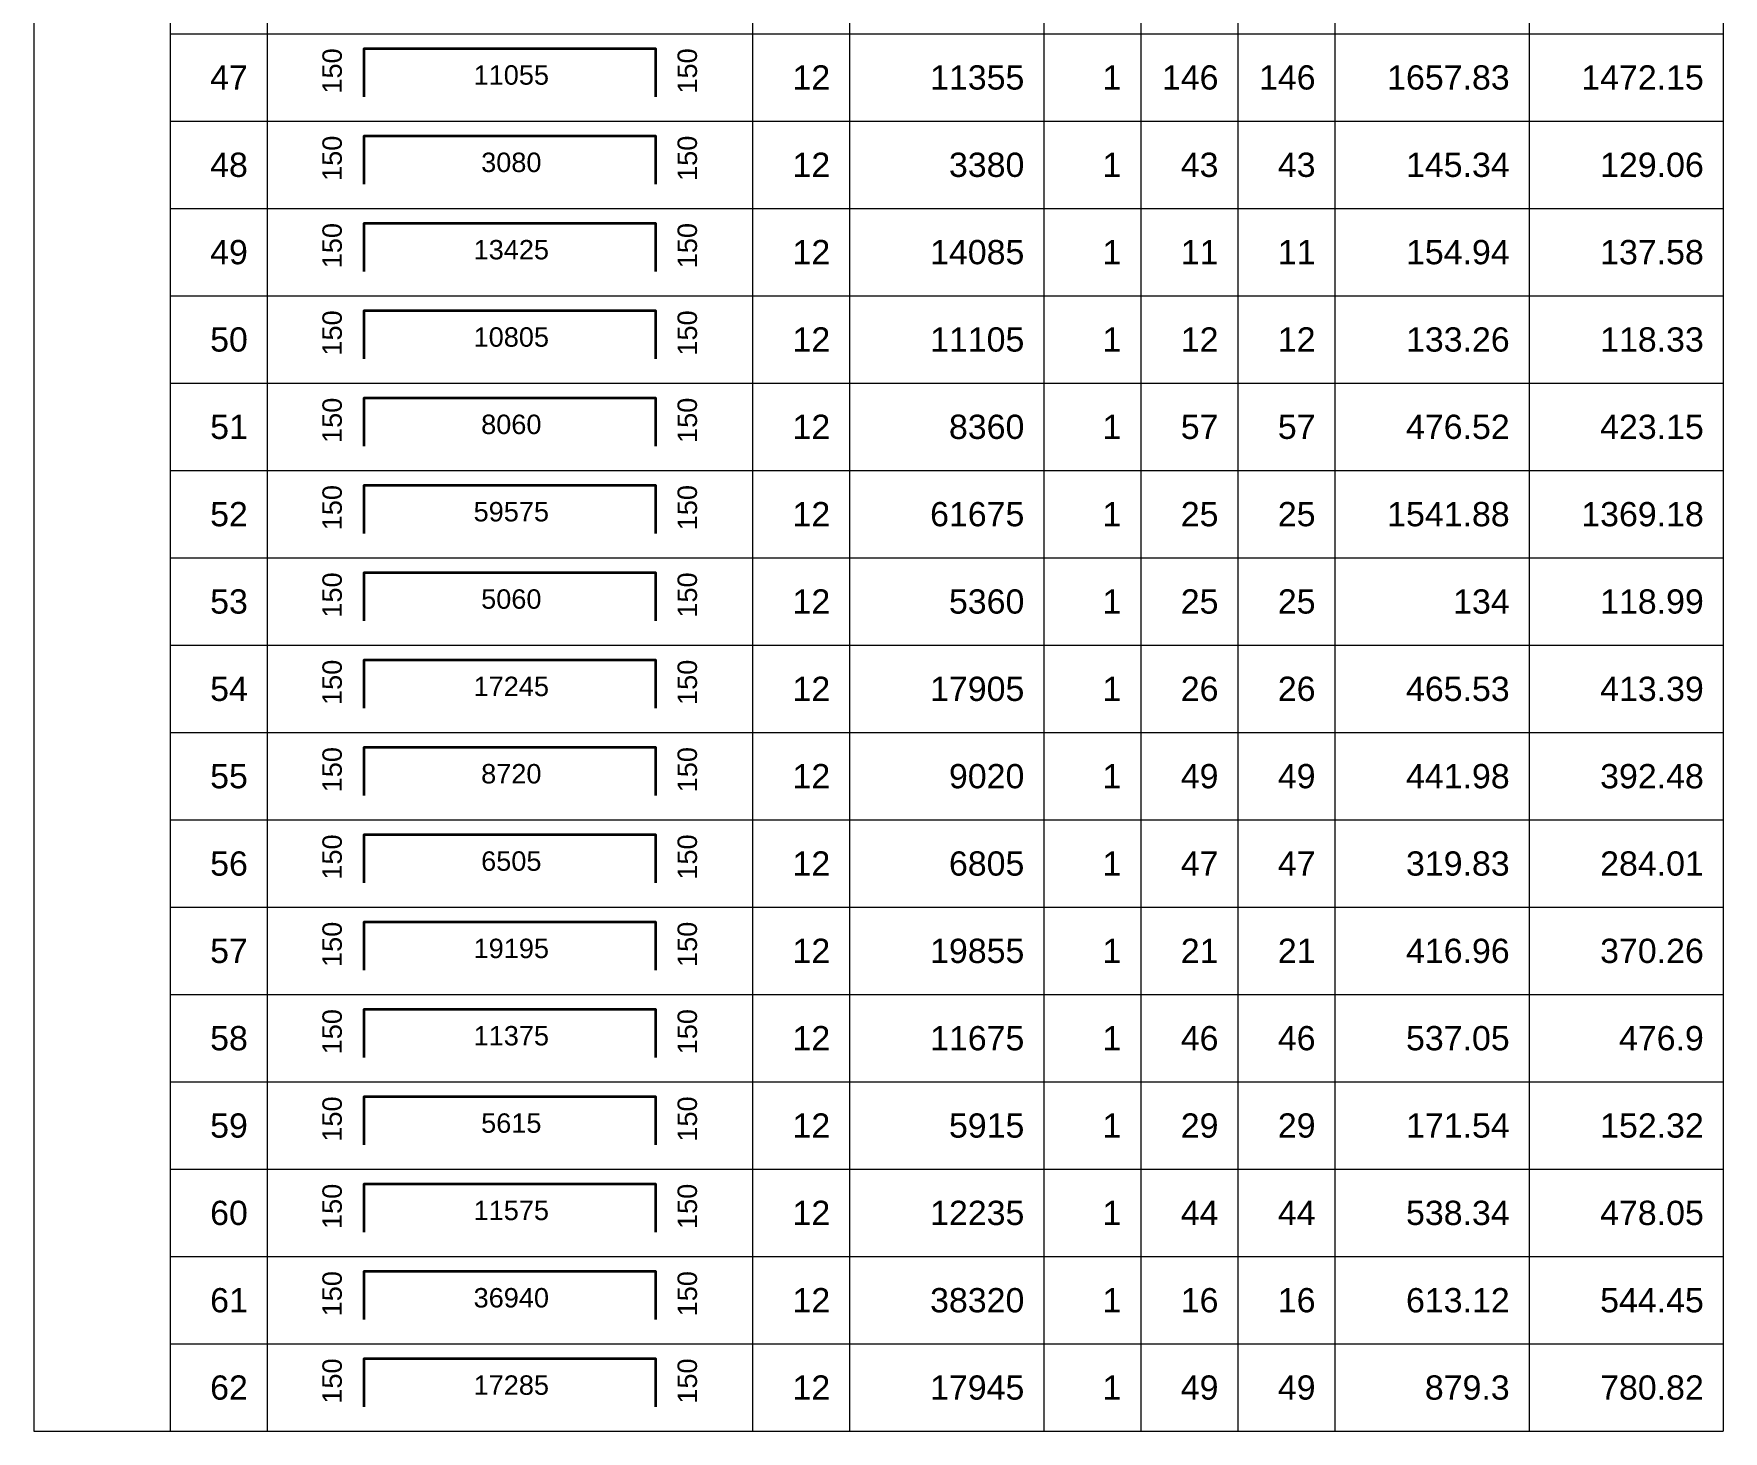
# Model space of a CAD drawing. Header units: millimetres. Extents: x 30086 to 1125792, y -12781 to 95911.
# Drawn here: x 1016333 to 1046966, y -7327 to 18017 of the extents above; entities that cross this region are included whole.
import ezdxf
from ezdxf.enums import TextEntityAlignment as Align

# ---------------------------------------------------------------- set-up
doc = ezdxf.new("R2010")
doc.units = ezdxf.units.MM
doc.header["$MEASUREMENT"] = 0
for name, color, linetype, lineweight in [('NDC_FRAME', 7, 'Continuous', 20), ('NDC_S_REBAR', 4, 'Continuous', 35), ('NDC_S_VN TEXT', 7, 'Continuous', 20), ('NDC_Table', 3, 'Continuous', 20)]:
    doc.layers.add(name, color=color, linetype=linetype, lineweight=lineweight)
doc.styles.add('ARIAL', font='arial.ttf', dxfattribs={"width": 0.8})

# ---------------------------------------------------------------- blocks, each defined once
blk = doc.blocks.new('dang04')
at = {"layer": 'NDC_S_REBAR'}
blk.add_lwpolyline([(3405, -650), (3405, -150), (6405, -150), (6405, -650)], dxfattribs=at)
at = {"layer": 'NDC_Table'}
for p, q in [((0, 0), (0, -900)), ((1405, 0), (1405, -900)), ((2405, 0), (2405, -900)), ((7405, 0), (7405, -900)), ((8405, 0), (8405, -900)), ((10405, 0), (10405, -900)), ((11405, 0), (11405, -900)), ((12405, 0), (12405, -900)), ((13405, 0), (13405, -900)), ((15405, 0), (15405, -900)), ((17405, 0), (17405, -900)), ((1405, -900), (17405, -900))]:
    blk.add_line(p, q, dxfattribs=at)
at = {"layer": 'NDC_S_VN TEXT', "style": 'ARIAL'}
for p in [(3073, -150), (6733, -150)]:
    blk.add_attdef('D03', text='', height=200, rotation=90, dxfattribs=at).set_placement(p, align=Align.MIDDLE_RIGHT)
for p in [(2205, -450), (8205, -450), (10205, -450), (11205, -450), (12205, -450), (13205, -450), (15205, -450), (17205, -450)]:
    blk.add_attdef('D03', text='', height=250, dxfattribs=at).set_placement(p, align=Align.MIDDLE_RIGHT)
blk.add_attdef('D03', text='', height=200, dxfattribs=at).set_placement((4920, -425), align=Align.MIDDLE_CENTER)

msp = doc.modelspace()

# ---------------------------------------------------------------- linework, layer by layer
at = {"layer": 'NDC_FRAME', "ltscale": 200}
msp.add_line((1016333, -7326.6), (1018806.4, -7326.6), dxfattribs=at)

# ---------------------------------------------------------------- block references
ref = msp.add_blockref('dang04', (1016333, 19601.4), dxfattribs=dict(at, xscale=1.759999999999996, yscale=1.759999999999996, zscale=1.759999999999996))
ref.add_attrib('D03', '46', dxfattribs={"layer": 'NDC_S_VN TEXT', "height": 440, "style": 'ARIAL'}).set_placement((1020214.4, 18809.4), align=Align.MIDDLE_RIGHT)
ref.add_attrib('D03', '150', dxfattribs={"layer": 'NDC_S_VN TEXT', "height": 352, "rotation": 90, "style": 'ARIAL'}).set_placement((1021742.1, 19337.4), align=Align.MIDDLE_RIGHT)
ref.add_attrib('D03', '13505', dxfattribs={"layer": 'NDC_S_VN TEXT', "height": 352, "style": 'ARIAL'}).set_placement((1024991.6, 18853.9), align=Align.MIDDLE_CENTER)
ref.add_attrib('D03', '150', dxfattribs={"layer": 'NDC_S_VN TEXT', "height": 352, "rotation": 90, "style": 'ARIAL'}).set_placement((1028182.3, 19337.4), align=Align.MIDDLE_RIGHT)
ref.add_attrib('D03', '12', dxfattribs={"layer": 'NDC_S_VN TEXT', "height": 440, "style": 'ARIAL'}).set_placement((1030774.4, 18809.4), align=Align.MIDDLE_RIGHT)
ref.add_attrib('D03', '14165', dxfattribs={"layer": 'NDC_S_VN TEXT', "height": 440, "style": 'ARIAL'}).set_placement((1034294.4, 18809.4), align=Align.MIDDLE_RIGHT)
ref.add_attrib('D03', '1', dxfattribs={"layer": 'NDC_S_VN TEXT', "height": 440, "style": 'ARIAL'}).set_placement((1036054.4, 18809.4), align=Align.MIDDLE_RIGHT)
ref.add_attrib('D03', '25', dxfattribs={"layer": 'NDC_S_VN TEXT', "height": 440, "style": 'ARIAL'}).set_placement((1037814.4, 18809.4), align=Align.MIDDLE_RIGHT)
ref.add_attrib('D03', '25', dxfattribs={"layer": 'NDC_S_VN TEXT', "height": 440, "style": 'ARIAL'}).set_placement((1039574.4, 18810), align=Align.MIDDLE_RIGHT)
ref.add_attrib('D03', '354.12', dxfattribs={"layer": 'NDC_S_VN TEXT', "height": 440, "style": 'ARIAL'}).set_placement((1043094.4, 18809.4), align=Align.MIDDLE_RIGHT)
ref.add_attrib('D03', '314.46', dxfattribs={"layer": 'NDC_S_VN TEXT', "height": 440, "style": 'ARIAL'}).set_placement((1046614.4, 18809.4), align=Align.MIDDLE_RIGHT)
ref = msp.add_blockref('dang04', (1016333, 18017.4), dxfattribs=dict(at, xscale=1.759999999999996, yscale=1.759999999999996, zscale=1.759999999999996))
ref.add_attrib('D03', '47', dxfattribs={"layer": 'NDC_S_VN TEXT', "height": 440, "style": 'ARIAL'}).set_placement((1020214.4, 17225.4), align=Align.MIDDLE_RIGHT)
ref.add_attrib('D03', '150', dxfattribs={"layer": 'NDC_S_VN TEXT', "height": 352, "rotation": 90, "style": 'ARIAL'}).set_placement((1021742.1, 17753.4), align=Align.MIDDLE_RIGHT)
ref.add_attrib('D03', '11055', dxfattribs={"layer": 'NDC_S_VN TEXT', "height": 352, "style": 'ARIAL'}).set_placement((1024991.6, 17269.9), align=Align.MIDDLE_CENTER)
ref.add_attrib('D03', '150', dxfattribs={"layer": 'NDC_S_VN TEXT', "height": 352, "rotation": 90, "style": 'ARIAL'}).set_placement((1028182.3, 17753.4), align=Align.MIDDLE_RIGHT)
ref.add_attrib('D03', '12', dxfattribs={"layer": 'NDC_S_VN TEXT', "height": 440, "style": 'ARIAL'}).set_placement((1030774.4, 17225.4), align=Align.MIDDLE_RIGHT)
ref.add_attrib('D03', '11355', dxfattribs={"layer": 'NDC_S_VN TEXT', "height": 440, "style": 'ARIAL'}).set_placement((1034294.4, 17225.4), align=Align.MIDDLE_RIGHT)
ref.add_attrib('D03', '1', dxfattribs={"layer": 'NDC_S_VN TEXT', "height": 440, "style": 'ARIAL'}).set_placement((1036054.4, 17225.4), align=Align.MIDDLE_RIGHT)
ref.add_attrib('D03', '146', dxfattribs={"layer": 'NDC_S_VN TEXT', "height": 440, "style": 'ARIAL'}).set_placement((1037814.4, 17225.4), align=Align.MIDDLE_RIGHT)
ref.add_attrib('D03', '146', dxfattribs={"layer": 'NDC_S_VN TEXT', "height": 440, "style": 'ARIAL'}).set_placement((1039574.4, 17226), align=Align.MIDDLE_RIGHT)
ref.add_attrib('D03', '1657.83', dxfattribs={"layer": 'NDC_S_VN TEXT', "height": 440, "style": 'ARIAL'}).set_placement((1043094.4, 17225.4), align=Align.MIDDLE_RIGHT)
ref.add_attrib('D03', '1472.15', dxfattribs={"layer": 'NDC_S_VN TEXT', "height": 440, "style": 'ARIAL'}).set_placement((1046614.4, 17225.4), align=Align.MIDDLE_RIGHT)
ref = msp.add_blockref('dang04', (1016333, 16433.4), dxfattribs=dict(at, xscale=1.759999999999996, yscale=1.759999999999996, zscale=1.759999999999996))
ref.add_attrib('D03', '48', dxfattribs={"layer": 'NDC_S_VN TEXT', "height": 440, "style": 'ARIAL'}).set_placement((1020214.4, 15641.4), align=Align.MIDDLE_RIGHT)
ref.add_attrib('D03', '150', dxfattribs={"layer": 'NDC_S_VN TEXT', "height": 352, "rotation": 90, "style": 'ARIAL'}).set_placement((1021742.1, 16169.4), align=Align.MIDDLE_RIGHT)
ref.add_attrib('D03', '3080', dxfattribs={"layer": 'NDC_S_VN TEXT', "height": 352, "style": 'ARIAL'}).set_placement((1024991.6, 15685.9), align=Align.MIDDLE_CENTER)
ref.add_attrib('D03', '150', dxfattribs={"layer": 'NDC_S_VN TEXT', "height": 352, "rotation": 90, "style": 'ARIAL'}).set_placement((1028182.3, 16169.4), align=Align.MIDDLE_RIGHT)
ref.add_attrib('D03', '12', dxfattribs={"layer": 'NDC_S_VN TEXT', "height": 440, "style": 'ARIAL'}).set_placement((1030774.4, 15641.4), align=Align.MIDDLE_RIGHT)
ref.add_attrib('D03', '3380', dxfattribs={"layer": 'NDC_S_VN TEXT', "height": 440, "style": 'ARIAL'}).set_placement((1034294.4, 15641.4), align=Align.MIDDLE_RIGHT)
ref.add_attrib('D03', '1', dxfattribs={"layer": 'NDC_S_VN TEXT', "height": 440, "style": 'ARIAL'}).set_placement((1036054.4, 15641.4), align=Align.MIDDLE_RIGHT)
ref.add_attrib('D03', '43', dxfattribs={"layer": 'NDC_S_VN TEXT', "height": 440, "style": 'ARIAL'}).set_placement((1037814.4, 15641.4), align=Align.MIDDLE_RIGHT)
ref.add_attrib('D03', '43', dxfattribs={"layer": 'NDC_S_VN TEXT', "height": 440, "style": 'ARIAL'}).set_placement((1039574.4, 15642), align=Align.MIDDLE_RIGHT)
ref.add_attrib('D03', '145.34', dxfattribs={"layer": 'NDC_S_VN TEXT', "height": 440, "style": 'ARIAL'}).set_placement((1043094.4, 15641.4), align=Align.MIDDLE_RIGHT)
ref.add_attrib('D03', '129.06', dxfattribs={"layer": 'NDC_S_VN TEXT', "height": 440, "style": 'ARIAL'}).set_placement((1046614.4, 15641.4), align=Align.MIDDLE_RIGHT)
ref = msp.add_blockref('dang04', (1016333, 14849.4), dxfattribs=dict(at, xscale=1.759999999999996, yscale=1.759999999999996, zscale=1.759999999999996))
ref.add_attrib('D03', '49', dxfattribs={"layer": 'NDC_S_VN TEXT', "height": 440, "style": 'ARIAL'}).set_placement((1020214.4, 14057.4), align=Align.MIDDLE_RIGHT)
ref.add_attrib('D03', '150', dxfattribs={"layer": 'NDC_S_VN TEXT', "height": 352, "rotation": 90, "style": 'ARIAL'}).set_placement((1021742.1, 14585.4), align=Align.MIDDLE_RIGHT)
ref.add_attrib('D03', '13425', dxfattribs={"layer": 'NDC_S_VN TEXT', "height": 352, "style": 'ARIAL'}).set_placement((1024991.6, 14101.9), align=Align.MIDDLE_CENTER)
ref.add_attrib('D03', '150', dxfattribs={"layer": 'NDC_S_VN TEXT', "height": 352, "rotation": 90, "style": 'ARIAL'}).set_placement((1028182.3, 14585.4), align=Align.MIDDLE_RIGHT)
ref.add_attrib('D03', '12', dxfattribs={"layer": 'NDC_S_VN TEXT', "height": 440, "style": 'ARIAL'}).set_placement((1030774.4, 14057.4), align=Align.MIDDLE_RIGHT)
ref.add_attrib('D03', '14085', dxfattribs={"layer": 'NDC_S_VN TEXT', "height": 440, "style": 'ARIAL'}).set_placement((1034294.4, 14057.4), align=Align.MIDDLE_RIGHT)
ref.add_attrib('D03', '1', dxfattribs={"layer": 'NDC_S_VN TEXT', "height": 440, "style": 'ARIAL'}).set_placement((1036054.4, 14057.4), align=Align.MIDDLE_RIGHT)
ref.add_attrib('D03', '11', dxfattribs={"layer": 'NDC_S_VN TEXT', "height": 440, "style": 'ARIAL'}).set_placement((1037814.4, 14057.4), align=Align.MIDDLE_RIGHT)
ref.add_attrib('D03', '11', dxfattribs={"layer": 'NDC_S_VN TEXT', "height": 440, "style": 'ARIAL'}).set_placement((1039574.4, 14058), align=Align.MIDDLE_RIGHT)
ref.add_attrib('D03', '154.94', dxfattribs={"layer": 'NDC_S_VN TEXT', "height": 440, "style": 'ARIAL'}).set_placement((1043094.4, 14057.4), align=Align.MIDDLE_RIGHT)
ref.add_attrib('D03', '137.58', dxfattribs={"layer": 'NDC_S_VN TEXT', "height": 440, "style": 'ARIAL'}).set_placement((1046614.4, 14057.4), align=Align.MIDDLE_RIGHT)
ref = msp.add_blockref('dang04', (1016333, 13265.4), dxfattribs=dict(at, xscale=1.759999999999996, yscale=1.759999999999996, zscale=1.759999999999996))
ref.add_attrib('D03', '50', dxfattribs={"layer": 'NDC_S_VN TEXT', "height": 440, "style": 'ARIAL'}).set_placement((1020214.4, 12473.4), align=Align.MIDDLE_RIGHT)
ref.add_attrib('D03', '150', dxfattribs={"layer": 'NDC_S_VN TEXT', "height": 352, "rotation": 90, "style": 'ARIAL'}).set_placement((1021742.1, 13001.4), align=Align.MIDDLE_RIGHT)
ref.add_attrib('D03', '10805', dxfattribs={"layer": 'NDC_S_VN TEXT', "height": 352, "style": 'ARIAL'}).set_placement((1024991.6, 12517.9), align=Align.MIDDLE_CENTER)
ref.add_attrib('D03', '150', dxfattribs={"layer": 'NDC_S_VN TEXT', "height": 352, "rotation": 90, "style": 'ARIAL'}).set_placement((1028182.3, 13001.4), align=Align.MIDDLE_RIGHT)
ref.add_attrib('D03', '12', dxfattribs={"layer": 'NDC_S_VN TEXT', "height": 440, "style": 'ARIAL'}).set_placement((1030774.4, 12473.4), align=Align.MIDDLE_RIGHT)
ref.add_attrib('D03', '11105', dxfattribs={"layer": 'NDC_S_VN TEXT', "height": 440, "style": 'ARIAL'}).set_placement((1034294.4, 12473.4), align=Align.MIDDLE_RIGHT)
ref.add_attrib('D03', '1', dxfattribs={"layer": 'NDC_S_VN TEXT', "height": 440, "style": 'ARIAL'}).set_placement((1036054.4, 12473.4), align=Align.MIDDLE_RIGHT)
ref.add_attrib('D03', '12', dxfattribs={"layer": 'NDC_S_VN TEXT', "height": 440, "style": 'ARIAL'}).set_placement((1037814.4, 12473.4), align=Align.MIDDLE_RIGHT)
ref.add_attrib('D03', '12', dxfattribs={"layer": 'NDC_S_VN TEXT', "height": 440, "style": 'ARIAL'}).set_placement((1039574.4, 12474), align=Align.MIDDLE_RIGHT)
ref.add_attrib('D03', '133.26', dxfattribs={"layer": 'NDC_S_VN TEXT', "height": 440, "style": 'ARIAL'}).set_placement((1043094.4, 12473.4), align=Align.MIDDLE_RIGHT)
ref.add_attrib('D03', '118.33', dxfattribs={"layer": 'NDC_S_VN TEXT', "height": 440, "style": 'ARIAL'}).set_placement((1046614.4, 12473.4), align=Align.MIDDLE_RIGHT)
ref = msp.add_blockref('dang04', (1016333, 11681.4), dxfattribs=dict(at, xscale=1.759999999999996, yscale=1.759999999999996, zscale=1.759999999999996))
ref.add_attrib('D03', '51', dxfattribs={"layer": 'NDC_S_VN TEXT', "height": 440, "style": 'ARIAL'}).set_placement((1020214.4, 10889.4), align=Align.MIDDLE_RIGHT)
ref.add_attrib('D03', '150', dxfattribs={"layer": 'NDC_S_VN TEXT', "height": 352, "rotation": 90, "style": 'ARIAL'}).set_placement((1021742.1, 11417.4), align=Align.MIDDLE_RIGHT)
ref.add_attrib('D03', '8060', dxfattribs={"layer": 'NDC_S_VN TEXT', "height": 352, "style": 'ARIAL'}).set_placement((1024991.6, 10933.9), align=Align.MIDDLE_CENTER)
ref.add_attrib('D03', '150', dxfattribs={"layer": 'NDC_S_VN TEXT', "height": 352, "rotation": 90, "style": 'ARIAL'}).set_placement((1028182.3, 11417.4), align=Align.MIDDLE_RIGHT)
ref.add_attrib('D03', '12', dxfattribs={"layer": 'NDC_S_VN TEXT', "height": 440, "style": 'ARIAL'}).set_placement((1030774.4, 10889.4), align=Align.MIDDLE_RIGHT)
ref.add_attrib('D03', '8360', dxfattribs={"layer": 'NDC_S_VN TEXT', "height": 440, "style": 'ARIAL'}).set_placement((1034294.4, 10889.4), align=Align.MIDDLE_RIGHT)
ref.add_attrib('D03', '1', dxfattribs={"layer": 'NDC_S_VN TEXT', "height": 440, "style": 'ARIAL'}).set_placement((1036054.4, 10889.4), align=Align.MIDDLE_RIGHT)
ref.add_attrib('D03', '57', dxfattribs={"layer": 'NDC_S_VN TEXT', "height": 440, "style": 'ARIAL'}).set_placement((1037814.4, 10889.4), align=Align.MIDDLE_RIGHT)
ref.add_attrib('D03', '57', dxfattribs={"layer": 'NDC_S_VN TEXT', "height": 440, "style": 'ARIAL'}).set_placement((1039574.4, 10890), align=Align.MIDDLE_RIGHT)
ref.add_attrib('D03', '476.52', dxfattribs={"layer": 'NDC_S_VN TEXT', "height": 440, "style": 'ARIAL'}).set_placement((1043094.4, 10889.4), align=Align.MIDDLE_RIGHT)
ref.add_attrib('D03', '423.15', dxfattribs={"layer": 'NDC_S_VN TEXT', "height": 440, "style": 'ARIAL'}).set_placement((1046614.4, 10889.4), align=Align.MIDDLE_RIGHT)
ref = msp.add_blockref('dang04', (1016333, 10097.4), dxfattribs=dict(at, xscale=1.759999999999996, yscale=1.759999999999996, zscale=1.759999999999996))
ref.add_attrib('D03', '52', dxfattribs={"layer": 'NDC_S_VN TEXT', "height": 440, "style": 'ARIAL'}).set_placement((1020214.4, 9305.4), align=Align.MIDDLE_RIGHT)
ref.add_attrib('D03', '150', dxfattribs={"layer": 'NDC_S_VN TEXT', "height": 352, "rotation": 90, "style": 'ARIAL'}).set_placement((1021742.1, 9833.4), align=Align.MIDDLE_RIGHT)
ref.add_attrib('D03', '59575', dxfattribs={"layer": 'NDC_S_VN TEXT', "height": 352, "style": 'ARIAL'}).set_placement((1024991.6, 9349.9), align=Align.MIDDLE_CENTER)
ref.add_attrib('D03', '150', dxfattribs={"layer": 'NDC_S_VN TEXT', "height": 352, "rotation": 90, "style": 'ARIAL'}).set_placement((1028182.3, 9833.4), align=Align.MIDDLE_RIGHT)
ref.add_attrib('D03', '12', dxfattribs={"layer": 'NDC_S_VN TEXT', "height": 440, "style": 'ARIAL'}).set_placement((1030774.4, 9305.4), align=Align.MIDDLE_RIGHT)
ref.add_attrib('D03', '61675', dxfattribs={"layer": 'NDC_S_VN TEXT', "height": 440, "style": 'ARIAL'}).set_placement((1034294.4, 9305.4), align=Align.MIDDLE_RIGHT)
ref.add_attrib('D03', '1', dxfattribs={"layer": 'NDC_S_VN TEXT', "height": 440, "style": 'ARIAL'}).set_placement((1036054.4, 9305.4), align=Align.MIDDLE_RIGHT)
ref.add_attrib('D03', '25', dxfattribs={"layer": 'NDC_S_VN TEXT', "height": 440, "style": 'ARIAL'}).set_placement((1037814.4, 9305.4), align=Align.MIDDLE_RIGHT)
ref.add_attrib('D03', '25', dxfattribs={"layer": 'NDC_S_VN TEXT', "height": 440, "style": 'ARIAL'}).set_placement((1039574.4, 9306), align=Align.MIDDLE_RIGHT)
ref.add_attrib('D03', '1541.88', dxfattribs={"layer": 'NDC_S_VN TEXT', "height": 440, "style": 'ARIAL'}).set_placement((1043094.4, 9305.4), align=Align.MIDDLE_RIGHT)
ref.add_attrib('D03', '1369.18', dxfattribs={"layer": 'NDC_S_VN TEXT', "height": 440, "style": 'ARIAL'}).set_placement((1046614.4, 9305.4), align=Align.MIDDLE_RIGHT)
ref = msp.add_blockref('dang04', (1016333, 8513.4), dxfattribs=dict(at, xscale=1.759999999999996, yscale=1.759999999999996, zscale=1.759999999999996))
ref.add_attrib('D03', '53', dxfattribs={"layer": 'NDC_S_VN TEXT', "height": 440, "style": 'ARIAL'}).set_placement((1020214.4, 7721.4), align=Align.MIDDLE_RIGHT)
ref.add_attrib('D03', '150', dxfattribs={"layer": 'NDC_S_VN TEXT', "height": 352, "rotation": 90, "style": 'ARIAL'}).set_placement((1021742.1, 8249.4), align=Align.MIDDLE_RIGHT)
ref.add_attrib('D03', '5060', dxfattribs={"layer": 'NDC_S_VN TEXT', "height": 352, "style": 'ARIAL'}).set_placement((1024991.6, 7765.9), align=Align.MIDDLE_CENTER)
ref.add_attrib('D03', '150', dxfattribs={"layer": 'NDC_S_VN TEXT', "height": 352, "rotation": 90, "style": 'ARIAL'}).set_placement((1028182.3, 8249.4), align=Align.MIDDLE_RIGHT)
ref.add_attrib('D03', '12', dxfattribs={"layer": 'NDC_S_VN TEXT', "height": 440, "style": 'ARIAL'}).set_placement((1030774.4, 7721.4), align=Align.MIDDLE_RIGHT)
ref.add_attrib('D03', '5360', dxfattribs={"layer": 'NDC_S_VN TEXT', "height": 440, "style": 'ARIAL'}).set_placement((1034294.4, 7721.4), align=Align.MIDDLE_RIGHT)
ref.add_attrib('D03', '1', dxfattribs={"layer": 'NDC_S_VN TEXT', "height": 440, "style": 'ARIAL'}).set_placement((1036054.4, 7721.4), align=Align.MIDDLE_RIGHT)
ref.add_attrib('D03', '25', dxfattribs={"layer": 'NDC_S_VN TEXT', "height": 440, "style": 'ARIAL'}).set_placement((1037814.4, 7721.4), align=Align.MIDDLE_RIGHT)
ref.add_attrib('D03', '25', dxfattribs={"layer": 'NDC_S_VN TEXT', "height": 440, "style": 'ARIAL'}).set_placement((1039574.4, 7722), align=Align.MIDDLE_RIGHT)
ref.add_attrib('D03', '134', dxfattribs={"layer": 'NDC_S_VN TEXT', "height": 440, "style": 'ARIAL'}).set_placement((1043094.4, 7721.4), align=Align.MIDDLE_RIGHT)
ref.add_attrib('D03', '118.99', dxfattribs={"layer": 'NDC_S_VN TEXT', "height": 440, "style": 'ARIAL'}).set_placement((1046614.4, 7721.4), align=Align.MIDDLE_RIGHT)
ref = msp.add_blockref('dang04', (1016333, 6929.4), dxfattribs=dict(at, xscale=1.759999999999996, yscale=1.759999999999996, zscale=1.759999999999996))
ref.add_attrib('D03', '54', dxfattribs={"layer": 'NDC_S_VN TEXT', "height": 440, "style": 'ARIAL'}).set_placement((1020214.4, 6137.4), align=Align.MIDDLE_RIGHT)
ref.add_attrib('D03', '150', dxfattribs={"layer": 'NDC_S_VN TEXT', "height": 352, "rotation": 90, "style": 'ARIAL'}).set_placement((1021742.1, 6665.4), align=Align.MIDDLE_RIGHT)
ref.add_attrib('D03', '17245', dxfattribs={"layer": 'NDC_S_VN TEXT', "height": 352, "style": 'ARIAL'}).set_placement((1024991.6, 6181.9), align=Align.MIDDLE_CENTER)
ref.add_attrib('D03', '150', dxfattribs={"layer": 'NDC_S_VN TEXT', "height": 352, "rotation": 90, "style": 'ARIAL'}).set_placement((1028182.3, 6665.4), align=Align.MIDDLE_RIGHT)
ref.add_attrib('D03', '12', dxfattribs={"layer": 'NDC_S_VN TEXT', "height": 440, "style": 'ARIAL'}).set_placement((1030774.4, 6137.4), align=Align.MIDDLE_RIGHT)
ref.add_attrib('D03', '17905', dxfattribs={"layer": 'NDC_S_VN TEXT', "height": 440, "style": 'ARIAL'}).set_placement((1034294.4, 6137.4), align=Align.MIDDLE_RIGHT)
ref.add_attrib('D03', '1', dxfattribs={"layer": 'NDC_S_VN TEXT', "height": 440, "style": 'ARIAL'}).set_placement((1036054.4, 6137.4), align=Align.MIDDLE_RIGHT)
ref.add_attrib('D03', '26', dxfattribs={"layer": 'NDC_S_VN TEXT', "height": 440, "style": 'ARIAL'}).set_placement((1037814.4, 6137.4), align=Align.MIDDLE_RIGHT)
ref.add_attrib('D03', '26', dxfattribs={"layer": 'NDC_S_VN TEXT', "height": 440, "style": 'ARIAL'}).set_placement((1039574.4, 6138), align=Align.MIDDLE_RIGHT)
ref.add_attrib('D03', '465.53', dxfattribs={"layer": 'NDC_S_VN TEXT', "height": 440, "style": 'ARIAL'}).set_placement((1043094.4, 6137.4), align=Align.MIDDLE_RIGHT)
ref.add_attrib('D03', '413.39', dxfattribs={"layer": 'NDC_S_VN TEXT', "height": 440, "style": 'ARIAL'}).set_placement((1046614.4, 6137.4), align=Align.MIDDLE_RIGHT)
ref = msp.add_blockref('dang04', (1016333, 5345.4), dxfattribs=dict(at, xscale=1.759999999999996, yscale=1.759999999999996, zscale=1.759999999999996))
ref.add_attrib('D03', '55', dxfattribs={"layer": 'NDC_S_VN TEXT', "height": 440, "style": 'ARIAL'}).set_placement((1020214.4, 4553.4), align=Align.MIDDLE_RIGHT)
ref.add_attrib('D03', '150', dxfattribs={"layer": 'NDC_S_VN TEXT', "height": 352, "rotation": 90, "style": 'ARIAL'}).set_placement((1021742.1, 5081.4), align=Align.MIDDLE_RIGHT)
ref.add_attrib('D03', '8720', dxfattribs={"layer": 'NDC_S_VN TEXT', "height": 352, "style": 'ARIAL'}).set_placement((1024991.6, 4597.9), align=Align.MIDDLE_CENTER)
ref.add_attrib('D03', '150', dxfattribs={"layer": 'NDC_S_VN TEXT', "height": 352, "rotation": 90, "style": 'ARIAL'}).set_placement((1028182.3, 5081.4), align=Align.MIDDLE_RIGHT)
ref.add_attrib('D03', '12', dxfattribs={"layer": 'NDC_S_VN TEXT', "height": 440, "style": 'ARIAL'}).set_placement((1030774.4, 4553.4), align=Align.MIDDLE_RIGHT)
ref.add_attrib('D03', '9020', dxfattribs={"layer": 'NDC_S_VN TEXT', "height": 440, "style": 'ARIAL'}).set_placement((1034294.4, 4553.4), align=Align.MIDDLE_RIGHT)
ref.add_attrib('D03', '1', dxfattribs={"layer": 'NDC_S_VN TEXT', "height": 440, "style": 'ARIAL'}).set_placement((1036054.4, 4553.4), align=Align.MIDDLE_RIGHT)
ref.add_attrib('D03', '49', dxfattribs={"layer": 'NDC_S_VN TEXT', "height": 440, "style": 'ARIAL'}).set_placement((1037814.4, 4553.4), align=Align.MIDDLE_RIGHT)
ref.add_attrib('D03', '49', dxfattribs={"layer": 'NDC_S_VN TEXT', "height": 440, "style": 'ARIAL'}).set_placement((1039574.4, 4554), align=Align.MIDDLE_RIGHT)
ref.add_attrib('D03', '441.98', dxfattribs={"layer": 'NDC_S_VN TEXT', "height": 440, "style": 'ARIAL'}).set_placement((1043094.4, 4553.4), align=Align.MIDDLE_RIGHT)
ref.add_attrib('D03', '392.48', dxfattribs={"layer": 'NDC_S_VN TEXT', "height": 440, "style": 'ARIAL'}).set_placement((1046614.4, 4553.4), align=Align.MIDDLE_RIGHT)
ref = msp.add_blockref('dang04', (1016333, 3761.4), dxfattribs=dict(at, xscale=1.759999999999996, yscale=1.759999999999996, zscale=1.759999999999996))
ref.add_attrib('D03', '56', dxfattribs={"layer": 'NDC_S_VN TEXT', "height": 440, "style": 'ARIAL'}).set_placement((1020214.4, 2969.4), align=Align.MIDDLE_RIGHT)
ref.add_attrib('D03', '150', dxfattribs={"layer": 'NDC_S_VN TEXT', "height": 352, "rotation": 90, "style": 'ARIAL'}).set_placement((1021742.1, 3497.4), align=Align.MIDDLE_RIGHT)
ref.add_attrib('D03', '6505', dxfattribs={"layer": 'NDC_S_VN TEXT', "height": 352, "style": 'ARIAL'}).set_placement((1024991.6, 3013.9), align=Align.MIDDLE_CENTER)
ref.add_attrib('D03', '150', dxfattribs={"layer": 'NDC_S_VN TEXT', "height": 352, "rotation": 90, "style": 'ARIAL'}).set_placement((1028182.3, 3497.4), align=Align.MIDDLE_RIGHT)
ref.add_attrib('D03', '12', dxfattribs={"layer": 'NDC_S_VN TEXT', "height": 440, "style": 'ARIAL'}).set_placement((1030774.4, 2969.4), align=Align.MIDDLE_RIGHT)
ref.add_attrib('D03', '6805', dxfattribs={"layer": 'NDC_S_VN TEXT', "height": 440, "style": 'ARIAL'}).set_placement((1034294.4, 2969.4), align=Align.MIDDLE_RIGHT)
ref.add_attrib('D03', '1', dxfattribs={"layer": 'NDC_S_VN TEXT', "height": 440, "style": 'ARIAL'}).set_placement((1036054.4, 2969.4), align=Align.MIDDLE_RIGHT)
ref.add_attrib('D03', '47', dxfattribs={"layer": 'NDC_S_VN TEXT', "height": 440, "style": 'ARIAL'}).set_placement((1037814.4, 2969.4), align=Align.MIDDLE_RIGHT)
ref.add_attrib('D03', '47', dxfattribs={"layer": 'NDC_S_VN TEXT', "height": 440, "style": 'ARIAL'}).set_placement((1039574.4, 2970), align=Align.MIDDLE_RIGHT)
ref.add_attrib('D03', '319.83', dxfattribs={"layer": 'NDC_S_VN TEXT', "height": 440, "style": 'ARIAL'}).set_placement((1043094.4, 2969.4), align=Align.MIDDLE_RIGHT)
ref.add_attrib('D03', '284.01', dxfattribs={"layer": 'NDC_S_VN TEXT', "height": 440, "style": 'ARIAL'}).set_placement((1046614.4, 2969.4), align=Align.MIDDLE_RIGHT)
ref = msp.add_blockref('dang04', (1016333, 2177.4), dxfattribs=dict(at, xscale=1.759999999999996, yscale=1.759999999999996, zscale=1.759999999999996))
ref.add_attrib('D03', '57', dxfattribs={"layer": 'NDC_S_VN TEXT', "height": 440, "style": 'ARIAL'}).set_placement((1020214.4, 1385.4), align=Align.MIDDLE_RIGHT)
ref.add_attrib('D03', '150', dxfattribs={"layer": 'NDC_S_VN TEXT', "height": 352, "rotation": 90, "style": 'ARIAL'}).set_placement((1021742.1, 1913.4), align=Align.MIDDLE_RIGHT)
ref.add_attrib('D03', '19195', dxfattribs={"layer": 'NDC_S_VN TEXT', "height": 352, "style": 'ARIAL'}).set_placement((1024991.6, 1429.9), align=Align.MIDDLE_CENTER)
ref.add_attrib('D03', '150', dxfattribs={"layer": 'NDC_S_VN TEXT', "height": 352, "rotation": 90, "style": 'ARIAL'}).set_placement((1028182.3, 1913.4), align=Align.MIDDLE_RIGHT)
ref.add_attrib('D03', '12', dxfattribs={"layer": 'NDC_S_VN TEXT', "height": 440, "style": 'ARIAL'}).set_placement((1030774.4, 1385.4), align=Align.MIDDLE_RIGHT)
ref.add_attrib('D03', '19855', dxfattribs={"layer": 'NDC_S_VN TEXT', "height": 440, "style": 'ARIAL'}).set_placement((1034294.4, 1385.4), align=Align.MIDDLE_RIGHT)
ref.add_attrib('D03', '1', dxfattribs={"layer": 'NDC_S_VN TEXT', "height": 440, "style": 'ARIAL'}).set_placement((1036054.4, 1385.4), align=Align.MIDDLE_RIGHT)
ref.add_attrib('D03', '21', dxfattribs={"layer": 'NDC_S_VN TEXT', "height": 440, "style": 'ARIAL'}).set_placement((1037814.4, 1385.4), align=Align.MIDDLE_RIGHT)
ref.add_attrib('D03', '21', dxfattribs={"layer": 'NDC_S_VN TEXT', "height": 440, "style": 'ARIAL'}).set_placement((1039574.4, 1386), align=Align.MIDDLE_RIGHT)
ref.add_attrib('D03', '416.96', dxfattribs={"layer": 'NDC_S_VN TEXT', "height": 440, "style": 'ARIAL'}).set_placement((1043094.4, 1385.4), align=Align.MIDDLE_RIGHT)
ref.add_attrib('D03', '370.26', dxfattribs={"layer": 'NDC_S_VN TEXT', "height": 440, "style": 'ARIAL'}).set_placement((1046614.4, 1385.4), align=Align.MIDDLE_RIGHT)
ref = msp.add_blockref('dang04', (1016333, 593.4), dxfattribs=dict(at, xscale=1.759999999999996, yscale=1.759999999999996, zscale=1.759999999999996))
ref.add_attrib('D03', '58', dxfattribs={"layer": 'NDC_S_VN TEXT', "height": 440, "style": 'ARIAL'}).set_placement((1020214.4, -198.6), align=Align.MIDDLE_RIGHT)
ref.add_attrib('D03', '150', dxfattribs={"layer": 'NDC_S_VN TEXT', "height": 352, "rotation": 90, "style": 'ARIAL'}).set_placement((1021742.1, 329.4), align=Align.MIDDLE_RIGHT)
ref.add_attrib('D03', '11375', dxfattribs={"layer": 'NDC_S_VN TEXT', "height": 352, "style": 'ARIAL'}).set_placement((1024991.6, -154.1), align=Align.MIDDLE_CENTER)
ref.add_attrib('D03', '150', dxfattribs={"layer": 'NDC_S_VN TEXT', "height": 352, "rotation": 90, "style": 'ARIAL'}).set_placement((1028182.3, 329.4), align=Align.MIDDLE_RIGHT)
ref.add_attrib('D03', '12', dxfattribs={"layer": 'NDC_S_VN TEXT', "height": 440, "style": 'ARIAL'}).set_placement((1030774.4, -198.6), align=Align.MIDDLE_RIGHT)
ref.add_attrib('D03', '11675', dxfattribs={"layer": 'NDC_S_VN TEXT', "height": 440, "style": 'ARIAL'}).set_placement((1034294.4, -198.6), align=Align.MIDDLE_RIGHT)
ref.add_attrib('D03', '1', dxfattribs={"layer": 'NDC_S_VN TEXT', "height": 440, "style": 'ARIAL'}).set_placement((1036054.4, -198.6), align=Align.MIDDLE_RIGHT)
ref.add_attrib('D03', '46', dxfattribs={"layer": 'NDC_S_VN TEXT', "height": 440, "style": 'ARIAL'}).set_placement((1037814.4, -198.6), align=Align.MIDDLE_RIGHT)
ref.add_attrib('D03', '46', dxfattribs={"layer": 'NDC_S_VN TEXT', "height": 440, "style": 'ARIAL'}).set_placement((1039574.4, -198), align=Align.MIDDLE_RIGHT)
ref.add_attrib('D03', '537.05', dxfattribs={"layer": 'NDC_S_VN TEXT', "height": 440, "style": 'ARIAL'}).set_placement((1043094.4, -198.6), align=Align.MIDDLE_RIGHT)
ref.add_attrib('D03', '476.9', dxfattribs={"layer": 'NDC_S_VN TEXT', "height": 440, "style": 'ARIAL'}).set_placement((1046614.4, -198.6), align=Align.MIDDLE_RIGHT)
ref = msp.add_blockref('dang04', (1016333, -990.6), dxfattribs=dict(at, xscale=1.759999999999996, yscale=1.759999999999996, zscale=1.759999999999996))
ref.add_attrib('D03', '59', dxfattribs={"layer": 'NDC_S_VN TEXT', "height": 440, "style": 'ARIAL'}).set_placement((1020214.4, -1782.6), align=Align.MIDDLE_RIGHT)
ref.add_attrib('D03', '150', dxfattribs={"layer": 'NDC_S_VN TEXT', "height": 352, "rotation": 90, "style": 'ARIAL'}).set_placement((1021742.1, -1254.6), align=Align.MIDDLE_RIGHT)
ref.add_attrib('D03', '5615', dxfattribs={"layer": 'NDC_S_VN TEXT', "height": 352, "style": 'ARIAL'}).set_placement((1024991.6, -1738.1), align=Align.MIDDLE_CENTER)
ref.add_attrib('D03', '150', dxfattribs={"layer": 'NDC_S_VN TEXT', "height": 352, "rotation": 90, "style": 'ARIAL'}).set_placement((1028182.3, -1254.6), align=Align.MIDDLE_RIGHT)
ref.add_attrib('D03', '12', dxfattribs={"layer": 'NDC_S_VN TEXT', "height": 440, "style": 'ARIAL'}).set_placement((1030774.4, -1782.6), align=Align.MIDDLE_RIGHT)
ref.add_attrib('D03', '5915', dxfattribs={"layer": 'NDC_S_VN TEXT', "height": 440, "style": 'ARIAL'}).set_placement((1034294.4, -1782.6), align=Align.MIDDLE_RIGHT)
ref.add_attrib('D03', '1', dxfattribs={"layer": 'NDC_S_VN TEXT', "height": 440, "style": 'ARIAL'}).set_placement((1036054.4, -1782.6), align=Align.MIDDLE_RIGHT)
ref.add_attrib('D03', '29', dxfattribs={"layer": 'NDC_S_VN TEXT', "height": 440, "style": 'ARIAL'}).set_placement((1037814.4, -1782.6), align=Align.MIDDLE_RIGHT)
ref.add_attrib('D03', '29', dxfattribs={"layer": 'NDC_S_VN TEXT', "height": 440, "style": 'ARIAL'}).set_placement((1039574.4, -1782), align=Align.MIDDLE_RIGHT)
ref.add_attrib('D03', '171.54', dxfattribs={"layer": 'NDC_S_VN TEXT', "height": 440, "style": 'ARIAL'}).set_placement((1043094.4, -1782.6), align=Align.MIDDLE_RIGHT)
ref.add_attrib('D03', '152.32', dxfattribs={"layer": 'NDC_S_VN TEXT', "height": 440, "style": 'ARIAL'}).set_placement((1046614.4, -1782.6), align=Align.MIDDLE_RIGHT)
ref = msp.add_blockref('dang04', (1016333, -2574.6), dxfattribs=dict(at, xscale=1.759999999999996, yscale=1.759999999999996, zscale=1.759999999999996))
ref.add_attrib('D03', '60', dxfattribs={"layer": 'NDC_S_VN TEXT', "height": 440, "style": 'ARIAL'}).set_placement((1020214.4, -3366.6), align=Align.MIDDLE_RIGHT)
ref.add_attrib('D03', '150', dxfattribs={"layer": 'NDC_S_VN TEXT', "height": 352, "rotation": 90, "style": 'ARIAL'}).set_placement((1021742.1, -2838.6), align=Align.MIDDLE_RIGHT)
ref.add_attrib('D03', '11575', dxfattribs={"layer": 'NDC_S_VN TEXT', "height": 352, "style": 'ARIAL'}).set_placement((1024991.6, -3322.1), align=Align.MIDDLE_CENTER)
ref.add_attrib('D03', '150', dxfattribs={"layer": 'NDC_S_VN TEXT', "height": 352, "rotation": 90, "style": 'ARIAL'}).set_placement((1028182.3, -2838.6), align=Align.MIDDLE_RIGHT)
ref.add_attrib('D03', '12', dxfattribs={"layer": 'NDC_S_VN TEXT', "height": 440, "style": 'ARIAL'}).set_placement((1030774.4, -3366.6), align=Align.MIDDLE_RIGHT)
ref.add_attrib('D03', '12235', dxfattribs={"layer": 'NDC_S_VN TEXT', "height": 440, "style": 'ARIAL'}).set_placement((1034294.4, -3366.6), align=Align.MIDDLE_RIGHT)
ref.add_attrib('D03', '1', dxfattribs={"layer": 'NDC_S_VN TEXT', "height": 440, "style": 'ARIAL'}).set_placement((1036054.4, -3366.6), align=Align.MIDDLE_RIGHT)
ref.add_attrib('D03', '44', dxfattribs={"layer": 'NDC_S_VN TEXT', "height": 440, "style": 'ARIAL'}).set_placement((1037814.4, -3366.6), align=Align.MIDDLE_RIGHT)
ref.add_attrib('D03', '44', dxfattribs={"layer": 'NDC_S_VN TEXT', "height": 440, "style": 'ARIAL'}).set_placement((1039574.4, -3366), align=Align.MIDDLE_RIGHT)
ref.add_attrib('D03', '538.34', dxfattribs={"layer": 'NDC_S_VN TEXT', "height": 440, "style": 'ARIAL'}).set_placement((1043094.4, -3366.6), align=Align.MIDDLE_RIGHT)
ref.add_attrib('D03', '478.05', dxfattribs={"layer": 'NDC_S_VN TEXT', "height": 440, "style": 'ARIAL'}).set_placement((1046614.4, -3366.6), align=Align.MIDDLE_RIGHT)
ref = msp.add_blockref('dang04', (1016333, -4158.6), dxfattribs=dict(at, xscale=1.759999999999996, yscale=1.759999999999996, zscale=1.759999999999996))
ref.add_attrib('D03', '61', dxfattribs={"layer": 'NDC_S_VN TEXT', "height": 440, "style": 'ARIAL'}).set_placement((1020214.4, -4950.6), align=Align.MIDDLE_RIGHT)
ref.add_attrib('D03', '150', dxfattribs={"layer": 'NDC_S_VN TEXT', "height": 352, "rotation": 90, "style": 'ARIAL'}).set_placement((1021742.1, -4422.6), align=Align.MIDDLE_RIGHT)
ref.add_attrib('D03', '36940', dxfattribs={"layer": 'NDC_S_VN TEXT', "height": 352, "style": 'ARIAL'}).set_placement((1024991.6, -4906.1), align=Align.MIDDLE_CENTER)
ref.add_attrib('D03', '150', dxfattribs={"layer": 'NDC_S_VN TEXT', "height": 352, "rotation": 90, "style": 'ARIAL'}).set_placement((1028182.3, -4422.6), align=Align.MIDDLE_RIGHT)
ref.add_attrib('D03', '12', dxfattribs={"layer": 'NDC_S_VN TEXT', "height": 440, "style": 'ARIAL'}).set_placement((1030774.4, -4950.6), align=Align.MIDDLE_RIGHT)
ref.add_attrib('D03', '38320', dxfattribs={"layer": 'NDC_S_VN TEXT', "height": 440, "style": 'ARIAL'}).set_placement((1034294.4, -4950.6), align=Align.MIDDLE_RIGHT)
ref.add_attrib('D03', '1', dxfattribs={"layer": 'NDC_S_VN TEXT', "height": 440, "style": 'ARIAL'}).set_placement((1036054.4, -4950.6), align=Align.MIDDLE_RIGHT)
ref.add_attrib('D03', '16', dxfattribs={"layer": 'NDC_S_VN TEXT', "height": 440, "style": 'ARIAL'}).set_placement((1037814.4, -4950.6), align=Align.MIDDLE_RIGHT)
ref.add_attrib('D03', '16', dxfattribs={"layer": 'NDC_S_VN TEXT', "height": 440, "style": 'ARIAL'}).set_placement((1039574.4, -4950), align=Align.MIDDLE_RIGHT)
ref.add_attrib('D03', '613.12', dxfattribs={"layer": 'NDC_S_VN TEXT', "height": 440, "style": 'ARIAL'}).set_placement((1043094.4, -4950.6), align=Align.MIDDLE_RIGHT)
ref.add_attrib('D03', '544.45', dxfattribs={"layer": 'NDC_S_VN TEXT', "height": 440, "style": 'ARIAL'}).set_placement((1046614.4, -4950.6), align=Align.MIDDLE_RIGHT)
ref = msp.add_blockref('dang04', (1016333, -5742.6), dxfattribs=dict(at, xscale=1.759999999999996, yscale=1.759999999999996, zscale=1.759999999999996))
ref.add_attrib('D03', '62', dxfattribs={"layer": 'NDC_S_VN TEXT', "height": 440, "style": 'ARIAL'}).set_placement((1020214.4, -6534.6), align=Align.MIDDLE_RIGHT)
ref.add_attrib('D03', '150', dxfattribs={"layer": 'NDC_S_VN TEXT', "height": 352, "rotation": 90, "style": 'ARIAL'}).set_placement((1021742.1, -6006.6), align=Align.MIDDLE_RIGHT)
ref.add_attrib('D03', '17285', dxfattribs={"layer": 'NDC_S_VN TEXT', "height": 352, "style": 'ARIAL'}).set_placement((1024991.6, -6490.1), align=Align.MIDDLE_CENTER)
ref.add_attrib('D03', '150', dxfattribs={"layer": 'NDC_S_VN TEXT', "height": 352, "rotation": 90, "style": 'ARIAL'}).set_placement((1028182.3, -6006.6), align=Align.MIDDLE_RIGHT)
ref.add_attrib('D03', '12', dxfattribs={"layer": 'NDC_S_VN TEXT', "height": 440, "style": 'ARIAL'}).set_placement((1030774.4, -6534.6), align=Align.MIDDLE_RIGHT)
ref.add_attrib('D03', '17945', dxfattribs={"layer": 'NDC_S_VN TEXT', "height": 440, "style": 'ARIAL'}).set_placement((1034294.4, -6534.6), align=Align.MIDDLE_RIGHT)
ref.add_attrib('D03', '1', dxfattribs={"layer": 'NDC_S_VN TEXT', "height": 440, "style": 'ARIAL'}).set_placement((1036054.4, -6534.6), align=Align.MIDDLE_RIGHT)
ref.add_attrib('D03', '49', dxfattribs={"layer": 'NDC_S_VN TEXT', "height": 440, "style": 'ARIAL'}).set_placement((1037814.4, -6534.6), align=Align.MIDDLE_RIGHT)
ref.add_attrib('D03', '49', dxfattribs={"layer": 'NDC_S_VN TEXT', "height": 440, "style": 'ARIAL'}).set_placement((1039574.4, -6534), align=Align.MIDDLE_RIGHT)
ref.add_attrib('D03', '879.3', dxfattribs={"layer": 'NDC_S_VN TEXT', "height": 440, "style": 'ARIAL'}).set_placement((1043094.4, -6534.6), align=Align.MIDDLE_RIGHT)
ref.add_attrib('D03', '780.82', dxfattribs={"layer": 'NDC_S_VN TEXT', "height": 440, "style": 'ARIAL'}).set_placement((1046614.4, -6534.6), align=Align.MIDDLE_RIGHT)

doc.saveas('drawing.dxf')
